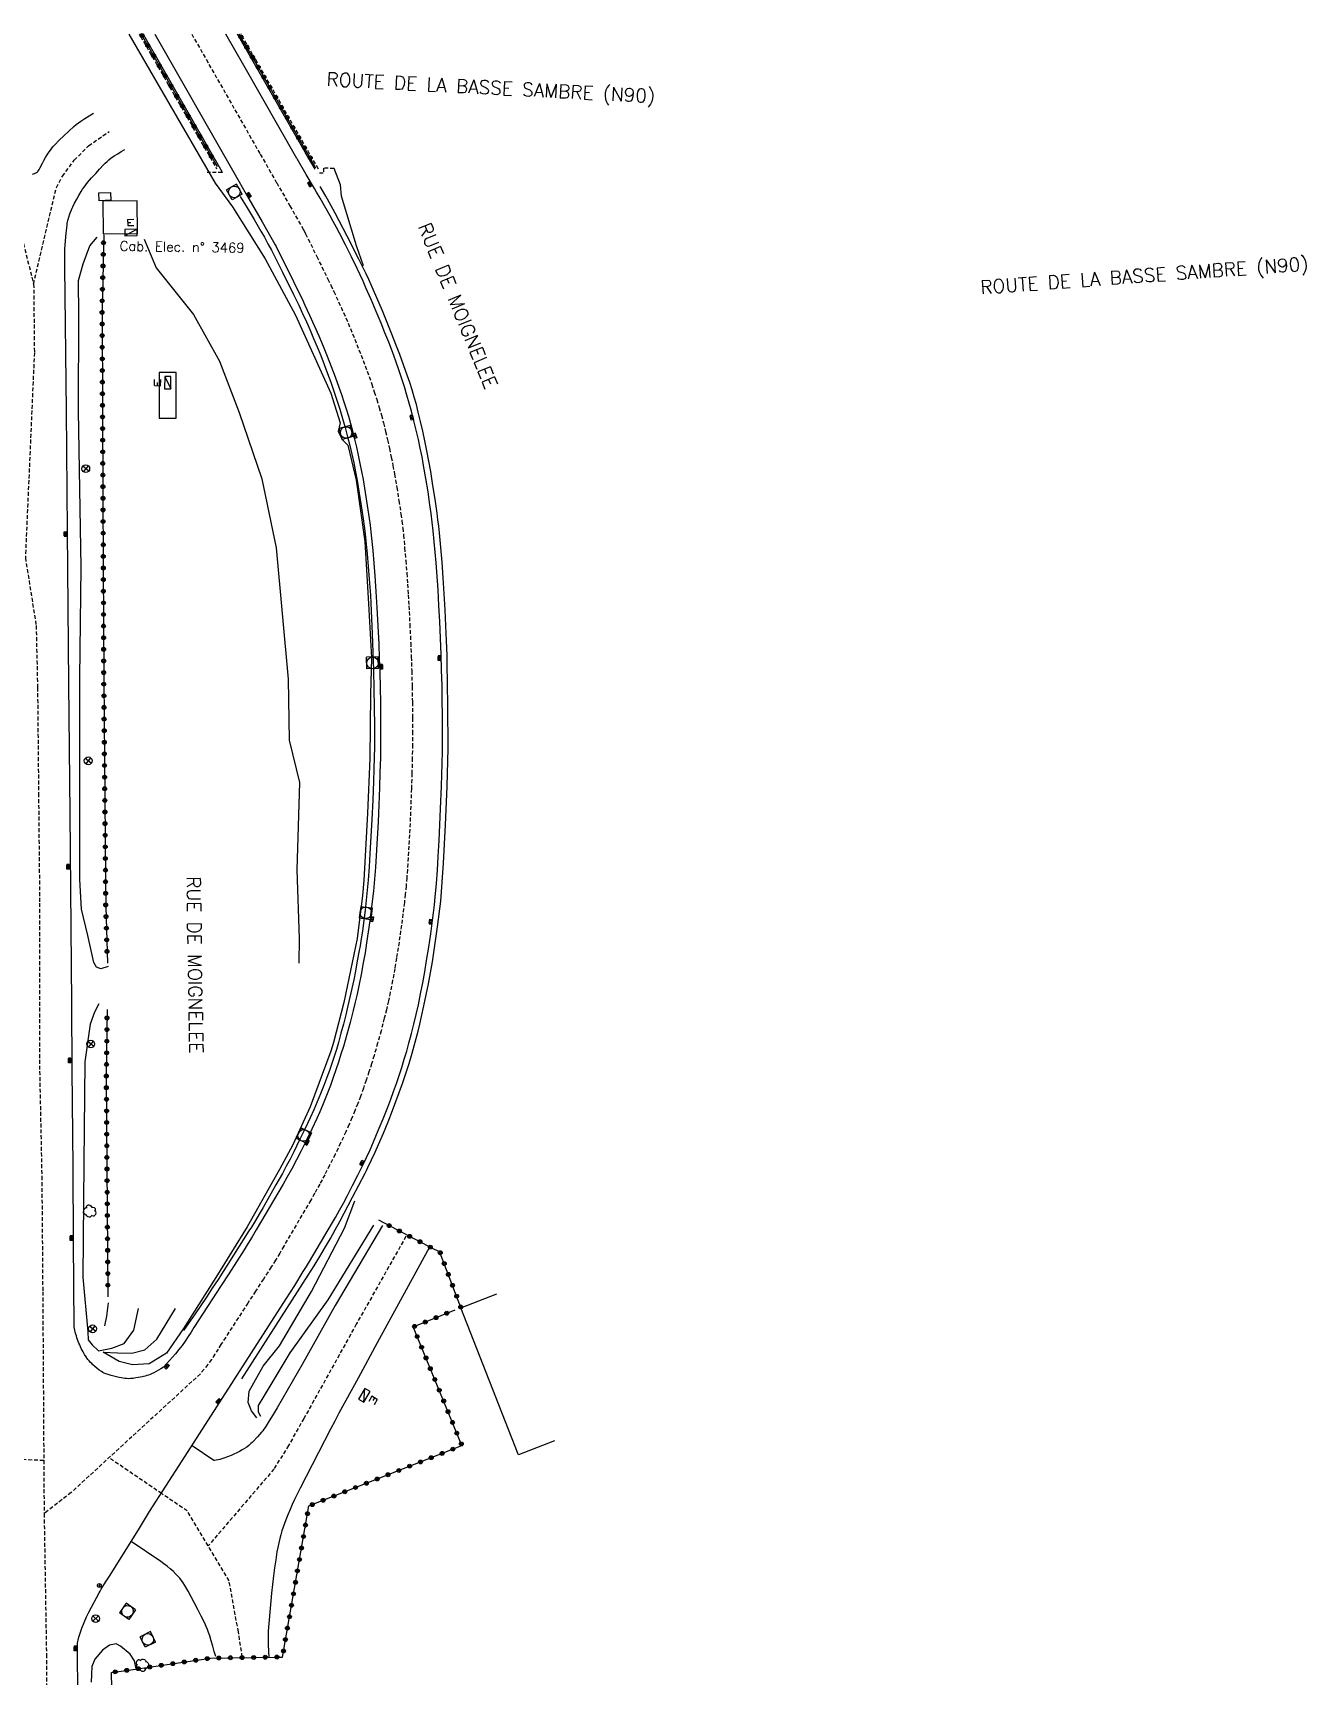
# Model space of a CAD drawing. Header units: millimetres. Extents: x 163000 to 164000, y 125000 to 126000.
# Drawn here: x 163410.9 to 163575.2, y 125788 to 126000.2 of the extents above; entities that cross this region are included whole.
import ezdxf
from ezdxf.enums import TextEntityAlignment as Align

# ---------------------------------------------------------------- set-up
doc = ezdxf.new("R2010")
doc.units = ezdxf.units.MM
doc.linetypes.add('DASHED', pattern=[0.75, 0.5, -0.25])
doc.layers.get('0').update_dxf_attribs({"linetype": 'CONTINUOUS'})
for name, color, linetype in [('W0001', 6, 'DASHED'), ('W0008', 7, 'CONTINUOUS'), ('W0010', 4, 'CONTINUOUS'), ('W0014', 7, 'CONTINUOUS'), ('W0015', 2, 'CONTINUOUS'), ('W0060', 7, 'DASHED'), ('W0061', 7, 'CONTINUOUS'), ('W0100', 7, 'CONTINUOUS'), ('W0112', 1, 'DASHED'), ('W0210', 2, 'CONTINUOUS'), ('W0211', 2, 'CONTINUOUS'), ('W0212', 2, 'CONTINUOUS'), ('W0213', 2, 'CONTINUOUS'), ('W0300', 7, 'CONTINUOUS'), ('W0322', 7, 'CONTINUOUS'), ('W0400', 7, 'CONTINUOUS'), ('W0420', 7, 'CONTINUOUS'), ('W0430', 7, 'CONTINUOUS'), ('W0431', 7, 'CONTINUOUS'), ('W0469', 7, 'CONTINUOUS'), ('W0856', 7, 'CONTINUOUS'), ('W0989', 7, 'CONTINUOUS'), ('W0991', 7, 'CONTINUOUS'), ('W1471', 7, 'CONTINUOUS')]:
    doc.layers.add(name, color=color, linetype=linetype)
doc.styles.get("Standard").update_dxf_attribs({"font": 'romans.shx', "width": 0.85})

# ---------------------------------------------------------------- blocks, each defined once
blk = doc.blocks.new('T420')
for p, q in [((0.75, 0.75), (-0.75, 0.75)), ((-0.75, 0.75), (-0.75, -0.75)), ((0.75, 0.75), (0.75, -0.75)), ((0.75, -0.75), (-0.75, -0.75))]:
    blk.add_line(p, q)
blk.add_ellipse((0, 0), major_axis=(-0.53, 0.53), ratio=1, start_param=3.926991, end_param=10.210176)
blk = doc.blocks.new('T400')
for p, q in [((-0.15, 0.3), (0.15, 0.3)), ((-0.15, -0.25), (-0.15, 0.3)), ((-0.15, 0.15), (0.15, 0.15)), ((-0.15, 0), (0.15, 0)), ((0.15, 0.3), (0.15, -0.25)), ((-0.15, -0.15), (0.15, -0.15)), ((-0.15, -0.25), (-0.15, -0.3)), ((-0.15, -0.3), (0.15, -0.3)), ((0.15, -0.3), (0.15, -0.25))]:
    blk.add_line(p, q)
blk = doc.blocks.new('T430')
at = {"flags": 128}
for points in [[(0.8, 0.8), (-0.8, 0.8)], [(-0.8, 0.8), (-0.8, 0)], [(0.8, 0.8), (-0.8, 0)], [(-0.8, 0), (0.8, 0)], [(-0.4, 2.1), (0.4, 2.1)], [(-0.4, 2.1), (-0.4, 1.3)], [(-0.4, 1.7), (0, 1.7)], [(-0.4, 1.3), (0.4, 1.3)], [(0.8, 0), (0.8, 0.8)]]:
    blk.add_lwpolyline(points, dxfattribs=at)
blk = doc.blocks.new('T1471')
at = {"color": 0, "linetype": 'Continuous', "flags": 128}
blk.add_lwpolyline([(-0.75, -0.5), (-0.75, 0.5), (0.75, 0.5), (0.75, -0.5), (-0.75, -0.5)], dxfattribs=at)
blk = doc.blocks.new('T469')
at = {"color": 0, "linetype": 'Continuous', "flags": 128}
for points in [[(-0.35, 0.35), (0.35, -0.35)], [(-0.35, -0.35), (0.35, 0.35)]]:
    blk.add_lwpolyline(points, dxfattribs=at)
at = {"color": 0, "linetype": 'Continuous'}
blk.add_circle((0, 0), 0.5, dxfattribs=at)
blk = doc.blocks.new('T300')
for p, q in [((-0.8, 0.51), (-0.86, 0.34)), ((-0.86, 0.34), (-0.86, 0.17)), ((-0.86, 0.17), (-0.74, 0.06)), ((-0.69, 0.63), (-0.8, 0.51)), ((-0.8, -0.06), (-0.74, 0.06)), ((-0.74, 0.06), (-0.69, 0.11)), ((-0.57, 0.69), (-0.69, 0.63)), ((-0.46, 0.69), (-0.57, 0.69)), ((-0.29, 0.63), (-0.46, 0.69)), ((-0.29, 0.63), (-0.17, 0.74)), ((-0.23, 0.57), (-0.29, 0.63)), ((-0.17, 0.74), (-0.06, 0.8)), ((-0.06, 0.8), (0.06, 0.8)), ((0.06, 0.8), (0.23, 0.74)), ((0.23, 0.74), (0.34, 0.63)), ((0.34, 0.63), (0.4, 0.51)), ((0.46, 0.46), (0.34, 0.46)), ((0.4, 0.51), (0.4, 0.46)), ((0.57, 0.4), (0.46, 0.46)), ((0.57, 0.4), (0.69, 0.29)), ((0.69, 0.29), (0.74, 0.17)), ((0.74, 0.06), (0.69, -0.17)), ((0.74, 0.17), (0.74, 0.06)), ((-0.8, -0.17), (-0.8, -0.06)), ((-0.8, -0.23), (-0.8, -0.17)), ((-0.74, -0.34), (-0.8, -0.23)), ((-0.69, -0.4), (-0.74, -0.34)), ((-0.51, -0.46), (-0.69, -0.4)), ((-0.4, -0.46), (-0.51, -0.46)), ((-0.4, -0.46), (-0.34, -0.46)), ((-0.34, -0.46), (-0.34, -0.4)), ((-0.34, -0.51), (-0.34, -0.46)), ((-0.29, -0.63), (-0.34, -0.51)), ((-0.17, -0.74), (-0.29, -0.63)), ((-0.06, -0.8), (-0.17, -0.74)), ((0.06, -0.8), (-0.06, -0.8)), ((0.17, -0.74), (0.06, -0.8)), ((0.23, -0.69), (0.17, -0.74)), ((0.29, -0.46), (0.23, -0.46)), ((0.29, -0.63), (0.23, -0.69)), ((0.46, -0.4), (0.29, -0.46)), ((0.34, -0.51), (0.29, -0.63)), ((0.34, -0.51), (0.34, -0.46)), ((0.57, -0.34), (0.46, -0.4)), ((0.63, -0.29), (0.57, -0.34)), ((0.69, -0.17), (0.63, -0.29))]:
    blk.add_line(p, q)
blk = doc.blocks.new('t322o')
at = {"color": 0, "linetype": 'Continuous'}
for radius in [0.25, 0.15]:
    blk.add_circle((0, 0), radius, dxfattribs=at)
blk = doc.blocks.new('T856')
for p, q in [((-0.125, 0), (0.125, 0)), ((0, 0.125), (0, -0.125))]:
    blk.add_line(p, q)
blk.add_ellipse((0, 0), major_axis=(-0.177, 0.177), ratio=1, start_param=3.9269908, end_param=10.2101761)

msp = doc.modelspace()

# ---------------------------------------------------------------- linework, layer by layer
at = {"layer": 'W0001'}
for points in [[(163431.39, 126000), (163440.24, 125984.49), (163442.36, 125980.8), (163444.06, 125977.82), (163445.78, 125974.81), (163445.94, 125974.52), (163446.09, 125974.23), (163447.53, 125971.29), (163448.96, 125968.38), (163449.35, 125967.58), (163449.73, 125966.78), (163450.36, 125965.42), (163450.98, 125964.05), (163451.58, 125962.68), (163452.16, 125961.3), (163452.71, 125959.93), (163453.25, 125958.56), (163453.78, 125957.18), (163454.29, 125955.79), (163454.63, 125954.81), (163454.96, 125953.81), (163455.28, 125952.82), (163455.58, 125951.81), (163455.87, 125950.81), (163456.14, 125949.8), (163456.41, 125948.7), (163456.68, 125947.61), (163456.92, 125946.51), (163457.15, 125945.4), (163457.37, 125944.29), (163457.57, 125943.19), (163457.86, 125941.47), (163458.14, 125939.76), (163458.4, 125938.03), (163458.52, 125937.13), (163458.63, 125936.22), (163458.73, 125935.32), (163458.88, 125933.67), (163459.02, 125932.03), (163459.15, 125930.39), (163459.25, 125928.99), (163459.34, 125927.59), (163459.42, 125926.19), (163459.54, 125923.8), (163459.66, 125921.41), (163459.73, 125919.6), (163459.79, 125917.78), (163459.84, 125915.75), (163459.88, 125913.73), (163459.9, 125911.69), (163459.91, 125909.97), (163459.89, 125908.25), (163459.86, 125906.53), (163459.81, 125904.56), (163459.75, 125902.59), (163459.67, 125900.34), (163459.57, 125898.09), (163459.5, 125896.64), (163459.42, 125895.18), (163459.33, 125893.67), (163459.23, 125892.15), (163459.15, 125891.08), (163459.06, 125890.01), (163458.96, 125888.94), (163458.84, 125887.87), (163458.66, 125886.41), (163458.47, 125884.95), (163458.26, 125883.5), (163458.05, 125882.04), (163457.83, 125880.7), (163457.6, 125879.36), (163457.32, 125877.83), (163457.02, 125876.3), (163456.78, 125875.18), (163456.53, 125874.05), (163456.25, 125872.94), (163455.83, 125871.33), (163455.39, 125869.73), (163454.93, 125868.14), (163454.61, 125867.07), (163454.27, 125866.01), (163453.92, 125864.95), (163453.55, 125863.9), (163453.17, 125862.85), (163452.82, 125861.93), (163452.46, 125861.01), (163452.08, 125860.1), (163451.69, 125859.19), (163451.29, 125858.29), (163450.61, 125856.84), (163449.91, 125855.39), (163449.19, 125853.96), (163448.57, 125852.74), (163447.92, 125851.54), (163447.26, 125850.34), (163446.75, 125849.46), (163443.28, 125843.51), (163442.75, 125842.62), (163442.2, 125841.72), (163441.65, 125840.84), (163440.65, 125839.27), (163439.64, 125837.71), (163438.64, 125836.18), (163435.17, 125830.82), (163434.82, 125830.24), (163434.38, 125829.56), (163433.93, 125828.9), (163433.47, 125828.25), (163432.98, 125827.62), (163432.51, 125827.04), (163415.83, 125811.72), (163412.34, 125808.97)], [(163410.99, 125967.74), (163413.92, 125980.19), (163414.71, 125981.64), (163416.23, 125983.71), (163418.09, 125985.59), (163420.73, 125987.44)], [(163403.26, 125985.54), (163403.26, 125985.54), (163405.18, 125983.69), (163406.99, 125981.38), (163407.99, 125979.5), (163410.99, 125967.74), (163411.08, 125958.88), (163409.92, 125932.4), (163411.31, 125923.63), (163411.49, 125915.64), (163411.62, 125901.97), (163411.76, 125887.81), (163411.76, 125866.09), (163412.04, 125852.52), (163412.16, 125837.63), (163412.34, 125808.97), (163412.64, 125790.82), (163412.73, 125779.36)], [(163412.29, 125815.84), (163388.83, 125816.91)]]:
    msp.add_lwpolyline(points, dxfattribs=at)
at = {"layer": 'W0008'}
for points in [[(163426.63, 126000), (163436.66, 125982.44), (163438.77, 125978.75), (163440.48, 125975.77), (163442.17, 125972.79), (163442.29, 125972.58), (163442.4, 125972.37), (163443.83, 125969.47), (163445.25, 125966.57), (163445.63, 125965.8), (163446, 125965.02), (163446.61, 125963.71), (163447.2, 125962.38), (163447.78, 125961.06), (163448.34, 125959.72), (163448.88, 125958.4), (163449.4, 125957.07), (163449.91, 125955.74), (163450.4, 125954.4), (163450.73, 125953.47), (163451.04, 125952.54), (163451.33, 125951.6), (163451.62, 125950.66), (163451.89, 125949.71), (163452.14, 125948.76), (163452.41, 125947.72), (163452.65, 125946.68), (163452.89, 125945.63), (163453.11, 125944.58), (163453.31, 125943.53), (163453.51, 125942.48), (163453.79, 125940.8), (163454.06, 125939.12), (163454.31, 125937.44), (163454.43, 125936.6), (163454.53, 125935.76), (163454.62, 125934.92), (163454.77, 125933.31), (163454.9, 125931.7), (163455.03, 125930.08), (163455.13, 125928.71), (163455.22, 125927.34), (163455.3, 125925.96), (163455.42, 125923.6), (163455.53, 125921.23), (163455.6, 125919.45), (163455.67, 125917.66), (163455.72, 125915.66), (163455.75, 125913.67), (163455.77, 125911.67), (163455.78, 125909.98), (163455.76, 125908.3), (163455.74, 125906.61), (163455.69, 125904.67), (163455.63, 125902.73), (163455.54, 125900.51), (163455.45, 125898.28), (163455.38, 125896.85), (163455.3, 125895.42), (163455.21, 125893.93), (163455.12, 125892.43), (163455.04, 125891.41), (163454.95, 125890.39), (163454.85, 125889.37), (163454.74, 125888.35), (163454.56, 125886.93), (163454.38, 125885.5), (163454.18, 125884.09), (163453.97, 125882.67), (163453.76, 125881.38), (163453.54, 125880.09), (163453.27, 125878.6), (163452.98, 125877.12), (163452.75, 125876.06), (163452.51, 125875.01), (163452.25, 125873.96), (163451.84, 125872.4), (163451.41, 125870.85), (163450.97, 125869.3), (163450.66, 125868.29), (163450.34, 125867.28), (163450.01, 125866.28), (163449.66, 125865.28), (163449.3, 125864.28), (163448.98, 125863.42), (163448.63, 125862.56), (163448.28, 125861.7), (163447.91, 125860.86), (163447.54, 125860.01), (163446.88, 125858.61), (163446.2, 125857.21), (163445.51, 125855.83), (163444.91, 125854.66), (163444.3, 125853.51), (163443.66, 125852.37), (163443.18, 125851.52), (163439.72, 125845.61), (163439.21, 125844.74), (163438.69, 125843.89), (163438.16, 125843.04), (163437.18, 125841.5), (163436.18, 125839.96), (163435.18, 125838.44), (163431.67, 125833.01), (163431.32, 125832.42), (163430.94, 125831.84), (163430.55, 125831.27), (163430.15, 125830.71), (163429.73, 125830.16), (163429.3, 125829.62), (163428.92, 125829.18), (163428.54, 125828.74), (163428.14, 125828.32), (163427.74, 125827.9), (163427.41, 125827.69), (163427.11, 125827.51), (163426.82, 125827.34), (163426.52, 125827.18), (163426.22, 125827.04), (163426.02, 125826.95), (163425.81, 125826.87), (163425.6, 125826.81), (163425.38, 125826.75), (163424.77, 125826.62), (163424.16, 125826.5), (163423.82, 125826.45), (163423.48, 125826.42), (163423.24, 125826.41), (163423.01, 125826.42), (163422.77, 125826.44), (163422.54, 125826.47), (163422.02, 125826.58), (163421.51, 125826.69), (163421, 125826.83), (163420.5, 125826.98), (163420.3, 125827.05), (163420.11, 125827.13), (163419.93, 125827.22), (163419.75, 125827.33), (163419.45, 125827.53), (163419.16, 125827.75), (163418.88, 125827.99), (163418.6, 125828.24), (163418.48, 125828.35), (163418.31, 125828.52), (163418.15, 125828.7), (163418, 125828.9), (163417.78, 125829.21), (163417.57, 125829.54), (163417.37, 125829.87), (163417.26, 125830.08), (163417.14, 125830.31), (163417.04, 125830.53), (163416.93, 125830.76), (163416.84, 125830.99), (163416.74, 125831.22), (163416.66, 125831.45), (163416.58, 125831.69), (163416.5, 125831.93), (163416.43, 125832.17), (163416.36, 125832.41), (163416.3, 125832.66), (163416.25, 125832.9), (163416.21, 125833.1), (163416.14, 125844.07), (163416.07, 125853.75), (163415.95, 125866.28), (163415.91, 125874.85), (163415.69, 125899.44), (163415.52, 125916.13), (163415.36, 125935.88), (163415.25, 125951.35), (163415, 125969.96), (163415, 125970.87), (163415.01, 125971.78), (163415.03, 125972.28), (163415.06, 125972.78), (163415.19, 125974.31), (163415.3, 125975.34), (163415.32, 125975.54), (163415.36, 125975.74), (163415.41, 125975.93), (163415.54, 125976.36), (163415.68, 125976.8), (163415.94, 125977.53), (163416.03, 125977.69), (163416.28, 125978.19), (163416.55, 125978.69), (163416.82, 125979.18), (163417.11, 125979.66), (163417.3, 125979.96), (163417.51, 125980.25), (163417.72, 125980.54), (163417.95, 125980.82), (163418.47, 125981.42), (163419, 125982.02), (163419.5, 125982.56), (163420, 125983.1), (163420.23, 125983.33), (163420.46, 125983.55), (163420.71, 125983.76), (163420.97, 125983.96), (163421.4, 125984.26), (163421.84, 125984.56), (163422.29, 125984.84), (163422.74, 125985.11)], [(163416.68, 125785.2), (163416.64, 125791.82), (163416.65, 125792.04), (163416.66, 125792.25), (163416.7, 125792.46), (163416.74, 125792.67), (163416.84, 125793.05), (163416.95, 125793.43), (163417.08, 125793.81), (163417.22, 125794.19), (163417.82, 125795.68), (163417.92, 125795.91), (163418.11, 125796.28), (163419.45, 125798.76), (163419.58, 125798.99), (163419.71, 125799.22), (163420.28, 125800.14), (163420.85, 125801.05), (163424.67, 125807.11), (163425.96, 125809.25), (163428.07, 125812.52), (163430.17, 125815.8), (163443.57, 125836.7), (163444.69, 125838.46), (163445.8, 125840.23), (163446.2, 125840.88), (163446.6, 125841.53), (163449.56, 125846.57), (163449.94, 125847.22), (163450.47, 125848.15), (163450.98, 125849.09), (163451.48, 125850.04), (163452.16, 125851.35), (163452.83, 125852.67), (163453.48, 125853.99), (163453.96, 125854.98), (163454.41, 125855.97), (163454.85, 125856.98), (163455.48, 125858.47), (163456.1, 125859.96), (163456.69, 125861.47), (163457.08, 125862.48), (163457.46, 125863.5), (163457.82, 125864.53), (163458.17, 125865.56), (163458.5, 125866.6), (163458.83, 125867.64), (163459.14, 125868.68), (163459.43, 125869.73), (163459.76, 125870.96), (163460.07, 125872.19), (163460.37, 125873.43), (163460.65, 125874.68), (163460.94, 125876.1), (163461.22, 125877.52), (163461.47, 125878.95), (163461.71, 125880.38), (163461.98, 125882.11), (163462.24, 125883.84), (163462.48, 125885.57), (163462.61, 125886.57), (163462.72, 125887.58), (163462.82, 125888.58), (163462.97, 125890.32), (163463.1, 125892.07), (163463.22, 125893.81), (163463.33, 125895.87), (163463.44, 125897.92), (163463.52, 125899.98), (163463.63, 125902.91), (163463.71, 125905.84), (163463.75, 125907.37), (163463.76, 125908.9), (163463.77, 125910.55), (163463.76, 125912.21), (163463.74, 125913.86), (163463.7, 125915.88), (163463.64, 125917.89), (163463.58, 125919.9), (163463.5, 125922.03), (163463.4, 125924.15), (163463.3, 125926.19), (163463.19, 125928.24), (163463.12, 125929.4), (163463.04, 125930.56), (163462.95, 125931.72), (163462.83, 125933.1), (163462.7, 125934.49), (163462.57, 125935.88), (163462.45, 125936.99), (163462.31, 125938.1), (163462.15, 125939.22), (163461.9, 125940.91), (163461.62, 125942.61), (163461.33, 125944.31), (163461.12, 125945.42), (163460.9, 125946.54), (163460.66, 125947.65), (163460.38, 125948.87), (163460.08, 125950.09), (163459.77, 125951.3), (163459.48, 125952.36), (163459.18, 125953.4), (163458.86, 125954.45), (163458.53, 125955.48), (163458.18, 125956.52), (163457.75, 125957.76), (163457.29, 125958.99), (163456.83, 125960.22), (163456.34, 125961.44), (163455.85, 125962.66), (163455.2, 125964.2), (163454.55, 125965.73), (163453.88, 125967.26), (163453.51, 125968.08), (163453.13, 125968.9), (163452.74, 125969.72), (163452, 125971.25), (163451.24, 125972.78), (163450.46, 125974.3), (163450.07, 125975.05), (163449.67, 125975.79), (163449.26, 125976.53), (163447.96, 125978.82), (163447.52, 125979.59), (163447.24, 125980.05), (163446.18, 125981.87), (163444.99, 125983.9), (163444.96, 125983.95), (163438.1, 125995.96), (163435.78, 126000)]]:
    msp.add_lwpolyline(points, dxfattribs=at)
at = {"layer": 'W0010'}
for points in [[(163437.88, 125826.37), (163446.43, 125839.76), (163447.19, 125840.97), (163447.94, 125842.2), (163448.67, 125843.43), (163449.3, 125844.52), (163449.91, 125845.61), (163450.5, 125846.72), (163452.14, 125849.83), (163453.76, 125852.94), (163453.95, 125853.3), (163454.13, 125853.66), (163454.61, 125854.65), (163455.06, 125855.65), (163455.51, 125856.65), (163456.13, 125858.11), (163456.73, 125859.57), (163457.32, 125861.03), (163457.76, 125862.18), (163458.18, 125863.34), (163458.59, 125864.5), (163459.02, 125865.81), (163459.44, 125867.12), (163459.84, 125868.44), (163460.11, 125869.37), (163460.37, 125870.31), (163460.61, 125871.26), (163460.84, 125872.2), (163461.06, 125873.15), (163461.37, 125874.56), (163461.66, 125875.97), (163461.94, 125877.38), (163462.21, 125878.79), (163462.46, 125880.21), (163462.56, 125880.83), (163462.65, 125881.45), (163463.1, 125884.74), (163463.53, 125888.04), (163463.88, 125892.97), (163464.16, 125897.91), (163464.37, 125902.85), (163464.5, 125907.8), (163464.44, 125913.3), (163464.38, 125918.81), (163464.37, 125919.3), (163464.35, 125919.79), (163464.28, 125921.7), (163464.19, 125923.61), (163464.09, 125925.67), (163463.98, 125927.72), (163463.85, 125929.78), (163463.7, 125931.84), (163463.55, 125933.72), (163463.37, 125935.59), (163463.28, 125936.45), (163463.18, 125937.31), (163463.07, 125938.16), (163462.8, 125939.95), (163462.53, 125941.73), (163462.24, 125943.52), (163462.01, 125944.85), (163461.76, 125946.18), (163461.5, 125947.5), (163461.23, 125948.74), (163460.94, 125949.97), (163460.64, 125951.2), (163460.39, 125952.16), (163460.12, 125953.12), (163459.83, 125954.07), (163459.53, 125955.02), (163459.21, 125955.97), (163458.74, 125957.3), (163458.26, 125958.62), (163457.76, 125959.94), (163457.24, 125961.26), (163456.71, 125962.56), (163456, 125964.25), (163455.29, 125965.93), (163454.56, 125967.61), (163454.24, 125968.33), (163453.91, 125969.04), (163453.57, 125969.75), (163453.28, 125970.34), (163452.98, 125970.92), (163451.44, 125973.9), (163449.9, 125976.87), (163449.65, 125977.35), (163449.4, 125977.82), (163448.69, 125979.07), (163447.98, 125980.33)], [(163437.63, 125979.04), (163438.54, 125977.56), (163439.44, 125976.07), (163440.32, 125974.57), (163440.79, 125973.76), (163441.23, 125972.93), (163441.67, 125972.1), (163443.1, 125969.25), (163444.53, 125966.39), (163444.88, 125965.69), (163445.21, 125964.99), (163445.71, 125963.92), (163446.2, 125962.86), (163446.67, 125961.79), (163447.13, 125960.71), (163447.58, 125959.63), (163448.04, 125958.49), (163448.48, 125957.35), (163448.91, 125956.2), (163449.33, 125955.05), (163449.74, 125953.9), (163450.13, 125952.73), (163450.51, 125951.56), (163450.86, 125950.38), (163451.2, 125949.2), (163451.52, 125948.01), (163451.8, 125946.89), (163452.06, 125945.76), (163452.3, 125944.63), (163452.53, 125943.5), (163452.73, 125942.36), (163453, 125940.72), (163453.26, 125939.08), (163453.51, 125937.43), (163453.64, 125936.47), (163453.76, 125935.5), (163453.86, 125934.53), (163454.02, 125932.89), (163454.17, 125931.25), (163454.31, 125929.61), (163454.39, 125928.59), (163454.46, 125927.57), (163454.52, 125926.54), (163454.62, 125924.57), (163454.7, 125922.58), (163454.79, 125920.22), (163454.85, 125917.86), (163454.91, 125915.47), (163454.95, 125913.08), (163454.98, 125910.68), (163454.98, 125909.32), (163454.97, 125907.96), (163454.95, 125906.6), (163454.91, 125905.09), (163454.85, 125903.57), (163454.75, 125901.09), (163454.64, 125898.61), (163454.53, 125896.4), (163454.4, 125894.2), (163454.29, 125892.48), (163454.17, 125890.76), (163454.06, 125889.47), (163453.93, 125888.18), (163453.79, 125886.88), (163453.62, 125885.56), (163453.43, 125884.23), (163453.23, 125882.91), (163453.12, 125882.29), (163453.01, 125881.68), (163452.77, 125880.36), (163452.52, 125879.04), (163452.3, 125877.92), (163452.06, 125876.8), (163451.82, 125875.68), (163451.56, 125874.56), (163451.27, 125873.38), (163450.97, 125872.19), (163450.66, 125871.01), (163450.33, 125869.83), (163450.07, 125868.91), (163449.78, 125868), (163449.49, 125867.09), (163449.17, 125866.18), (163448.84, 125865.29), (163448.44, 125864.24), (163448.02, 125863.2), (163447.59, 125862.16), (163447.14, 125861.13), (163446.67, 125860.1), (163445.98, 125858.63), (163445.27, 125857.17), (163444.56, 125855.71), (163444.08, 125854.77), (163443.59, 125853.84), (163443.09, 125852.91), (163442.27, 125851.43), (163441.44, 125849.96), (163440.6, 125848.49), (163440.11, 125847.65), (163439.61, 125846.82), (163439.1, 125845.99), (163438.78, 125845.48), (163434.79, 125839.23), (163434.05, 125838.09), (163433.29, 125836.95), (163431.83, 125834.79), (163430.35, 125832.63)]]:
    msp.add_lwpolyline(points, dxfattribs=at)
at = {"layer": 'W0014'}
for points in [[(163425.09, 126000), (163425.16, 125999.89), (163435.26, 125982.26), (163435.32, 125982.15)], [(163447.31, 125982.54), (163446.03, 125984.77), (163437.29, 126000)]]:
    msp.add_lwpolyline(points, dxfattribs=at)
msp.add_lwpolyline([(163429.39, 125956.32), (163427.2, 125956.32), (163427.21, 125950.43), (163429.4, 125950.42)], close=True, dxfattribs=at)
at = {"layer": 'W0015'}
msp.add_lwpolyline([(163410.84, 125981.92), (163410.95, 125981.94), (163411.08, 125981.98), (163411.2, 125982.03), (163411.28, 125982.08), (163411.36, 125982.14), (163411.47, 125982.22), (163411.57, 125982.3), (163411.59, 125982.33), (163411.62, 125982.37), (163411.71, 125982.53), (163411.8, 125982.7), (163412.12, 125983.32), (163412.32, 125983.7), (163412.53, 125984.07), (163412.75, 125984.43), (163412.98, 125984.78), (163413.15, 125985.02), (163413.33, 125985.26), (163413.52, 125985.48), (163413.72, 125985.7), (163414.3, 125986.29), (163414.89, 125986.86), (163415.53, 125987.48), (163416.19, 125988.08), (163416.47, 125988.32), (163416.77, 125988.55), (163417.07, 125988.76), (163417.61, 125989.11), (163418.16, 125989.45), (163418.71, 125989.77)], dxfattribs=at)
at = {"layer": 'W0060'}
for points in [[(163459.05, 125844.79), (163452.64, 125833.45), (163445.87, 125821.27), (163443.88, 125817.79), (163442.01, 125814.75), (163433.52, 125804.83)], [(163437.92, 125790.48), (163437.42, 125793.73), (163436.21, 125800.33), (163430.82, 125809.33), (163427.52, 125811.57), (163420.71, 125816.2)]]:
    msp.add_lwpolyline(points, dxfattribs=at)
at = {"layer": 'W0061'}
for points in [[(163456.02, 125846.18), (163449.93, 125835.87), (163445.65, 125828.25), (163442.42, 125822.66), (163441.91, 125821.8), (163441.4, 125820.96), (163440.87, 125820.11), (163440.72, 125819.9), (163440.57, 125819.69), (163440.4, 125819.49), (163439.87, 125818.9), (163439.33, 125818.31), (163439.19, 125818.17), (163439.04, 125818.03), (163438.77, 125817.8), (163438.5, 125817.59), (163438.22, 125817.39), (163437.92, 125817.21), (163437.57, 125817.01), (163437.21, 125816.82), (163436.85, 125816.65), (163436.48, 125816.49), (163436, 125816.31), (163435.52, 125816.14), (163435.04, 125815.99), (163434.8, 125815.93), (163434.56, 125815.88), (163434.32, 125815.85), (163434.26, 125815.85), (163434.26, 125815.85), (163431.47, 125817.75)], [(163462.08, 125843.4), (163455.34, 125831.03), (163452.87, 125826.49), (163450.4, 125821.94), (163449.86, 125820.92), (163449.32, 125819.89), (163445.4, 125812.28), (163444.99, 125811.48), (163444.67, 125810.83), (163444.37, 125810.17), (163444.08, 125809.51), (163443.8, 125808.84), (163443.53, 125808.17), (163443.35, 125807.7), (163443.18, 125807.23), (163443.03, 125806.75), (163442.89, 125806.26), (163442.76, 125805.77), (163442.63, 125805.2), (163442.51, 125804.63), (163442.4, 125804.05), (163442.23, 125803.02), (163442.08, 125801.98), (163441.94, 125800.94), (163441.81, 125799.83), (163441.7, 125798.72), (163441.48, 125796.27), (163441.28, 125793.82), (163441.26, 125793.51), (163441.25, 125793.2), (163441.25, 125792.9), (163441.27, 125792.07), (163441.3, 125791.25), (163441.34, 125790.42)], [(163434.49, 125790.53), (163434.31, 125791.21), (163434.12, 125791.89), (163433.92, 125792.56), (163433.71, 125793.22), (163433.56, 125793.63), (163433.41, 125794.03), (163433.24, 125794.43), (163433.07, 125794.83), (163432.63, 125795.73), (163432.19, 125796.63), (163431.73, 125797.52), (163431.33, 125798.26), (163430.92, 125799), (163430.49, 125799.73), (163430.29, 125800.05), (163430.08, 125800.35), (163429.85, 125800.64), (163429.61, 125800.92), (163429.35, 125801.19), (163428.98, 125801.54), (163428.6, 125801.88), (163428.21, 125802.2), (163427.8, 125802.51), (163427.39, 125802.81), (163423.58, 125805.38)]]:
    msp.add_lwpolyline(points, dxfattribs=at)
at = {"layer": 'W0100'}
msp.add_lwpolyline([(163478.22, 125818.39), (163473.57, 125816.57), (163473.54, 125816.65), (163466.14, 125835.54), (163470.79, 125837.37)], dxfattribs=at)
at = {"layer": 'W0112'}
for points in [[(163424.62, 126000), (163424.79, 125999.71), (163434.61, 125982.61)], [(163447.74, 125982.58), (163446.61, 125984.55), (163439.63, 125996.73), (163437.75, 126000)], [(163435.32, 125982.15), (163433.4, 125982.15)], [(163449.76, 125982.64), (163448.4, 125982.71), (163448.38, 125982.04), (163447.61, 125982.05)]]:
    msp.add_lwpolyline(points, dxfattribs=at)
at = {"layer": 'W0210'}
for points in [[(163453.56, 125970.08), (163452.66, 125972.67), (163450.72, 125979.07), (163450.61, 125980.52), (163449.76, 125982.64)], [(163419.41, 125874.8), (163418.84, 125873.74), (163418.3, 125872.18), (163417.58, 125867.31), (163417.47, 125854.29), (163417.35, 125839.52), (163417.98, 125832.47), (163418.04, 125831.42), (163418.56, 125830.76), (163419.35, 125830.01), (163421.1, 125830.36), (163422.66, 125830.97), (163423.93, 125832.69), (163424.51, 125835.46)], [(163439.81, 125821.36), (163439.11, 125822.27), (163438.67, 125823.32), (163438.82, 125824.82), (163440.61, 125828.02), (163442.74, 125830.64), (163446.86, 125837.68), (163451.1, 125845.84), (163452.45, 125849.36)], [(163454.84, 125846.25), (163448.97, 125836.61), (163444.06, 125829.73), (163440.7, 125824.16), (163439.95, 125822.95), (163439.98, 125822.13), (163440.25, 125821.56)]]:
    msp.add_lwpolyline(points, dxfattribs=at)
at = {"layer": 'W0211'}
for points in [[(163423.26, 126000), (163434.42, 125980.76), (163436.64, 125977.71), (163440.87, 125971), (163444.78, 125963.71), (163449.33, 125953.65), (163450.56, 125949.8), (163450.29, 125948.71), (163450.83, 125947.67), (163451.56, 125946.93), (163452.63, 125942.43), (163453.74, 125934.48), (163454.22, 125926.44), (163454.58, 125919.47), (163454.46, 125914.8), (163454.4, 125906.48), (163454.09, 125899.41), (163453.61, 125890.71), (163453.45, 125888.77), (163452.74, 125883.23), (163451.04, 125874.97), (163449.68, 125869.82), (163449.33, 125868.7), (163446.68, 125861.5), (163444.46, 125856.59), (163442.71, 125853.41), (163438.53, 125846.01), (163434.52, 125839.48), (163430.32, 125832.89), (163428.14, 125829.71), (163425.91, 125828.34), (163423.77, 125828.21), (163422.02, 125828.63), (163419.97, 125829.84)], [(163420.6, 125836.22), (163420.38, 125834.48), (163420.14, 125833.25)]]:
    msp.add_lwpolyline(points, dxfattribs=at)
at = {"layer": 'W0212'}
for points in [[(163425.26, 125973.54), (163426.79, 125969.81), (163431.63, 125963.78), (163434.96, 125957.79), (163437.52, 125951.14), (163440.44, 125942.57), (163442.3, 125933.66), (163443.84, 125916.7), (163443.98, 125908.83), (163445.3, 125903.38), (163444.98, 125892.09), (163445.27, 125883.25), (163445.22, 125880.06)], [(163424.24, 125788.96), (163424.02, 125789.97), (163423.43, 125790.83), (163422.19, 125791.87), (163421.64, 125792.2), (163420.77, 125792.02), (163419.87, 125791.37), (163418.9, 125790.21), (163418.51, 125789.24), (163418.43, 125787.24)]]:
    msp.add_lwpolyline(points, dxfattribs=at)
at = {"layer": 'W0213'}
for points in [[(163420.59, 125879.64), (163419.65, 125879.34), (163419.09, 125879.55), (163418.75, 125880.16), (163417.97, 125883.64), (163417.17, 125887.03), (163416.97, 125890.85), (163416.95, 125900.5), (163416.97, 125916.88), (163417.12, 125931.17), (163416.8, 125951.36), (163416.84, 125963.76), (163416.79, 125968.2), (163417.37, 125970.32), (163418.23, 125972.68), (163419.2, 125973.79)], [(163419.97, 125829.84), (163421.8, 125829.73), (163423.67, 125829.72), (163425.32, 125830.13), (163426.89, 125831.53), (163429.31, 125835.47)]]:
    msp.add_lwpolyline(points, dxfattribs=at)
at = {"layer": 'W0322'}
for points in [[(163424.87, 126000), (163434.68, 125982.9)], [(163447.43, 125982.71), (163446.44, 125984.46), (163439.49, 125996.58), (163437.53, 126000)], [(163420.03, 125974.1), (163419.82, 125964.48), (163419.88, 125950.81), (163419.98, 125931.17), (163420.04, 125916.7), (163420.27, 125890.91), (163420.29, 125887.34), (163420.51, 125880.07)], [(163420.48, 125874.07), (163420.37, 125865.27), (163420.58, 125836.98)], [(163466.13, 125835.62), (163463.61, 125842.28), (163463.43, 125842.79), (163462.75, 125843.1), (163455.55, 125846.87)], [(163421.16, 125782.41), (163421.03, 125788.49), (163423.53, 125788.83), (163433.82, 125790.33), (163442.06, 125790.47), (163443.1, 125790.47), (163446.51, 125809.99), (163466.28, 125817.77), (163459.99, 125833.09), (163465.4, 125835.3)]]:
    msp.add_lwpolyline(points, dxfattribs=at)
at = {"layer": 'W0431'}
msp.add_lwpolyline([(163419.9, 125978.43), (163419.95, 125974.22), (163424.39, 125974.27), (163424.34, 125978.48)], close=True, dxfattribs=at)

# ---------------------------------------------------------------- block references
at = {"layer": 'W0300', "rotation": 185.5083522605943}
msp.add_blockref('T300', (163418.15, 125848.06), dxfattribs=at)
at = {"layer": 'W0300'}
msp.add_blockref('T300', (163425.07, 125789.41), dxfattribs=at)
at = {"layer": 'W0322'}
for p, rotation in [((163424.98, 125999.82), 299.8355391002794), ((163425.72, 125998.51), 299.8355391002794), ((163437.74, 125999.63), 119.8259244611353), ((163438.49, 125998.33), 119.8259244611353), ((163426.47, 125997.21), 299.8355391002794), ((163439.23, 125997.03), 119.8259244611353), ((163427.21, 125995.91), 299.8355391002794), ((163427.96, 125994.61), 299.8355391002794), ((163439.98, 125995.73), 119.8196387599326), ((163440.72, 125994.43), 119.8196387599326), ((163428.71, 125993.31), 299.8355391002794), ((163429.45, 125992.01), 299.8355391002794), ((163441.47, 125993.13), 119.8196387599326), ((163442.22, 125991.83), 119.8196387599326), ((163430.2, 125990.71), 299.8355391002794), ((163442.96, 125990.53), 119.8196387599326), ((163430.95, 125989.41), 299.8355391002794), ((163431.69, 125988.1), 299.8355391002794), ((163443.71, 125989.22), 119.8196387599326), ((163444.45, 125987.92), 119.8196387599326), ((163432.44, 125986.8), 299.8355391002794), ((163433.19, 125985.5), 299.8355391002794), ((163445.2, 125986.62), 119.8196387599326), ((163433.93, 125984.2), 299.8355391002794), ((163445.95, 125985.32), 119.8196387599326), ((163446.69, 125984.02), 119.606708462824), ((163420, 125973.06), 268.7505904698878), ((163419.97, 125971.56), 268.7505904698878), ((163419.94, 125970.06), 268.7505904698878), ((163419.87, 125967.06), 268.7505904698878), ((163419.91, 125968.56), 268.7505904698878), ((163419.84, 125965.56), 268.7505904698878), ((163419.82, 125964.07), 270.2732538503893), ((163419.83, 125962.57), 270.2732538503893), ((163419.83, 125961.07), 270.2732538503893), ((163419.84, 125959.57), 270.2732538503893), ((163419.85, 125958.07), 270.2732538503893), ((163419.85, 125956.57), 270.2732538503893), ((163419.86, 125955.07), 270.2732538503893), ((163419.87, 125953.57), 270.2732538503893), ((163419.88, 125952.07), 270.2732538503893), ((163419.88, 125950.57), 270.2893609308561), ((163419.89, 125949.07), 270.2893609308561), ((163419.9, 125947.57), 270.2893609308561), ((163419.91, 125946.07), 270.2893609308561), ((163419.91, 125944.57), 270.2893609308561), ((163419.92, 125943.07), 270.2893609308561), ((163419.93, 125941.57), 270.2893609308561), ((163419.94, 125940.07), 270.2893609308561), ((163419.94, 125938.57), 270.2893609308561), ((163419.95, 125937.07), 270.2893609308561), ((163419.96, 125935.57), 270.2893609308561), ((163419.97, 125934.07), 270.2893609308561), ((163419.97, 125932.57), 270.2893609308561), ((163419.98, 125931.07), 270.2183371939141), ((163419.99, 125929.57), 270.2183371939141), ((163419.99, 125928.07), 270.2183371939141), ((163420, 125926.57), 270.2183371939141), ((163420, 125925.07), 270.2183371939141), ((163420.01, 125923.57), 270.2183371939141), ((163420.02, 125922.07), 270.2183371939141), ((163420.02, 125920.57), 270.2183371939141), ((163420.03, 125919.07), 270.2183371939141), ((163420.03, 125917.57), 270.2183371939141), ((163420.04, 125916.07), 270.5155351196827), ((163420.06, 125914.57), 270.5155351196827), ((163420.07, 125913.07), 270.5155351196827), ((163420.08, 125911.57), 270.5155351196827), ((163420.1, 125910.07), 270.5155351196827), ((163420.11, 125908.57), 270.5155351196827), ((163420.12, 125907.07), 270.5155351196827), ((163420.14, 125905.57), 270.5155351196827), ((163420.15, 125904.07), 270.5155351196827), ((163420.16, 125902.57), 270.5155351196827), ((163420.18, 125901.07), 270.5155351196827), ((163420.19, 125899.57), 270.5155351196827), ((163420.2, 125898.07), 270.5155351196827), ((163420.22, 125896.57), 270.5155351196827), ((163420.23, 125895.07), 270.5155351196827), ((163420.24, 125893.57), 270.5155351196827), ((163420.26, 125892.07), 270.5155351196827), ((163420.27, 125890.57), 270.4258017941229), ((163420.28, 125889.07), 270.4258017941229), ((163420.29, 125887.57), 270.4258017941229), ((163420.33, 125886.07), 271.6621844431336), ((163420.38, 125884.57), 271.6621844431336), ((163420.42, 125883.07), 271.6621844431336), ((163420.46, 125881.57), 271.6621844431336), ((163420.45, 125871.48), 269.2614802634096), ((163420.46, 125872.98), 269.2614802634096), ((163420.43, 125869.98), 269.2614802634096), ((163420.39, 125866.98), 269.2614802634096), ((163420.41, 125868.48), 269.2614802634096), ((163420.37, 125865.48), 269.2614802634096), ((163420.37, 125863.98), 270.4401104297399), ((163420.39, 125862.48), 270.4401104297399), ((163420.4, 125860.98), 270.4401104297399), ((163420.41, 125859.48), 270.4401104297399), ((163420.42, 125857.98), 270.4401104297399), ((163420.43, 125856.48), 270.4401104297399), ((163420.44, 125854.98), 270.4401104297399), ((163420.46, 125853.48), 270.4401104297399), ((163420.47, 125851.98), 270.4401104297399), ((163420.48, 125850.48), 270.4401104297399), ((163420.49, 125848.98), 270.4401104297399), ((163420.5, 125847.48), 270.4401104297399), ((163420.51, 125845.98), 270.4401104297399), ((163456.88, 125846.17), 152.3812375491969), ((163458.2, 125845.48), 152.3812375491969), ((163420.52, 125844.48), 270.4401104297399), ((163459.53, 125844.78), 152.3812375491969), ((163460.86, 125844.09), 152.3812375491969), ((163462.19, 125843.39), 152.3812375491969), ((163420.54, 125842.98), 270.4401104297399), ((163420.55, 125841.48), 270.4401104297399), ((163463.47, 125842.67), 109.1650232663796), ((163463.99, 125841.27), 110.7391397760811), ((163420.56, 125839.98), 270.4401104297399), ((163464.52, 125839.87), 110.7391397760811), ((163420.57, 125838.48), 270.4401104297399), ((163465.06, 125838.46), 110.7391397760811), ((163465.59, 125837.06), 110.7391397760811), ((163464.31, 125834.86), 22.25074398029592), ((163466.12, 125835.66), 110.7391397760811), ((163460.15, 125833.16), 22.25074398029592), ((163461.54, 125833.72), 22.25074398029592), ((163462.93, 125834.29), 22.25074398029592), ((163460.49, 125831.86), 112.3257445108284), ((163461.06, 125830.48), 112.3257445108284), ((163461.63, 125829.09), 112.3257445108284), ((163462.2, 125827.7), 112.3257445108284), ((163462.77, 125826.31), 112.3257445108284), ((163463.34, 125824.93), 112.3257445108284), ((163463.91, 125823.54), 112.3257445108284), ((163464.48, 125822.15), 112.3257445108284), ((163465.05, 125820.76), 112.3257445108284), ((163465.62, 125819.38), 112.3257445108284), ((163466.19, 125817.99), 112.3257445108284), ((163462.31, 125816.21), 21.48788417173843), ((163463.71, 125816.76), 21.48788417173843), ((163465.1, 125817.31), 21.48788417173843), ((163456.73, 125814.01), 21.48788417173843), ((163458.13, 125814.56), 21.48788417173843), ((163459.52, 125815.11), 21.48788417173843), ((163460.92, 125815.66), 21.48788417173843), ((163451.15, 125811.81), 21.48788417173843), ((163452.54, 125812.36), 21.48788417173843), ((163453.94, 125812.91), 21.48788417173843), ((163455.33, 125813.46), 21.48788417173843), ((163446.96, 125810.16), 21.48788417173843), ((163448.35, 125810.71), 21.48788417173843), ((163449.75, 125811.26), 21.48788417173843), ((163446.08, 125807.51), 80.08051663943257), ((163446.34, 125808.98), 80.08051663943257), ((163445.82, 125806.03), 80.08051663943257), ((163445.3, 125803.07), 80.08051663943257), ((163445.56, 125804.55), 80.08051663943257), ((163445.04, 125801.6), 80.08051663943257), ((163444.79, 125800.12), 80.08051663943257), ((163444.27, 125797.16), 80.08051663943257), ((163444.53, 125798.64), 80.08051663943257), ((163444.01, 125795.68), 80.08051663943257), ((163443.49, 125792.73), 80.08051663943257), ((163443.75, 125794.21), 80.08051663943257), ((163436.39, 125790.38), 0.9383365360012249), ((163437.89, 125790.4), 0.9383365360012249), ((163439.39, 125790.42), 0.9383365360012249), ((163440.89, 125790.45), 0.9383365360012249), ((163442.39, 125790.47), 0.08504954622010859), ((163443.24, 125791.25), 80.08051663943257), ((163421.52, 125788.56), 7.722261464563289), ((163423.01, 125788.76), 7.722261464563289), ((163424.49, 125788.97), 8.309224437262346), ((163425.98, 125789.19), 8.309224437262346), ((163427.46, 125789.41), 8.309224437262346), ((163428.95, 125789.62), 8.309224437262346), ((163430.43, 125789.84), 8.309224437262346), ((163431.91, 125790.06), 8.309224437262346), ((163433.4, 125790.27), 8.309224437262346), ((163434.89, 125790.35), 0.9383365360012249)]:
    msp.add_blockref('t322o', p, dxfattribs=dict(at, rotation=rotation))
at = {"layer": 'W0400'}
for p, rotation in [((163438.77, 125979.21), 209.8417210233607), ((163446.62, 125980.59), 209.7843325683712), ((163459.8, 125950.5), 194.2065885001358), ((163452.47, 125948.13), 194.2065885001358), ((163415.09, 125935.46), 0.4660199999999839), ((163455.87, 125918.31), 181.9277772557034), ((163463.35, 125919.42), 181.9277772557034), ((163415.43, 125892.5), 180.5503822366406), ((163454.65, 125885.76), 352.5404658203789), ((163462.23, 125885.43), 352.5404658203789), ((163415.62, 125867.49), 180.4372240386732), ((163446.27, 125856.9), 333.4888035586433), ((163453.34, 125854.27), 334.2125585867838), ((163415.86, 125844.56), 180.4920263663963), ((163428.21, 125827.98), 315.9963705459666), ((163434.83, 125823.54), 318.5332340400664), ((163416.37, 125791.56), 180.4446926754404)]:
    msp.add_blockref('T400', p, dxfattribs=dict(at, rotation=rotation))
at = {"layer": 'W0420'}
for p, rotation in [((163436.89, 125979.62), 299.8417210233607), ((163451.33, 125948.56), 285.0286460974696), ((163454.74, 125918.82), 271.9277772557033), ((163453.86, 125886.55), 82.54046582037886), ((163445.86, 125857.81), 64.21255858678377), ((163423.11, 125796.37), 324.8538303880741), ((163425.73, 125792.75), 296.4372534359257)]:
    msp.add_blockref('T420', p, dxfattribs=dict(at, rotation=rotation))
at = {"layer": 'W0430'}
for p, rotation in [((163423.56, 125973.98), 1.311273536623136), ((163428.69, 125954.98), 89.10000000000001), ((163453.33, 125824.47), 239.2417058373521)]:
    msp.add_blockref('T430', p, dxfattribs=dict(at, rotation=rotation))
at = {"layer": 'W0469', "rotation": 185.5083522605943}
for p in [(163417.72, 125943.89), (163418.03, 125906.18), (163418.36, 125869.61), (163418.59, 125832.85)]:
    msp.add_blockref('T469', p, dxfattribs=at)
at = {"layer": 'W0469'}
msp.add_blockref('T469', (163419, 125795.44), dxfattribs=at)
at = {"layer": 'W0856'}
msp.add_blockref('T856', (163419.47, 125799.71), dxfattribs=at)
at = {"layer": 'W1471', "rotation": 182.7}
msp.add_blockref('T1471', (163420.17, 125979.02), dxfattribs=at)

# ---------------------------------------------------------------- texts
at = {"layer": 'W0989'}
for s, rotation, p in [('ROUTE DE LA BASSE SAMBRE (N90)', 357.0006, (163448.81, 125994.2)), ('RUE DE MOIGNELEE', 292.5, (163461.36, 125975.5)), ('ROUTE DE LA BASSE SAMBRE (N90)', 4.1445, (163533.18, 125967.3)), ('RUE DE MOIGNELEE', 270.9, (163431.62, 125891.27))]:
    msp.add_text(s, height=1.75, rotation=rotation, dxfattribs=at).set_placement(p, align=Align.MIDDLE_LEFT)
at = {"layer": 'W0991'}
msp.add_text('Cab. Elec. n° 3469', height=1.25, rotation=359.1, dxfattribs=at).set_placement((163430.15, 125971.9), align=Align.CENTER)

doc.saveas('drawing.dxf')
